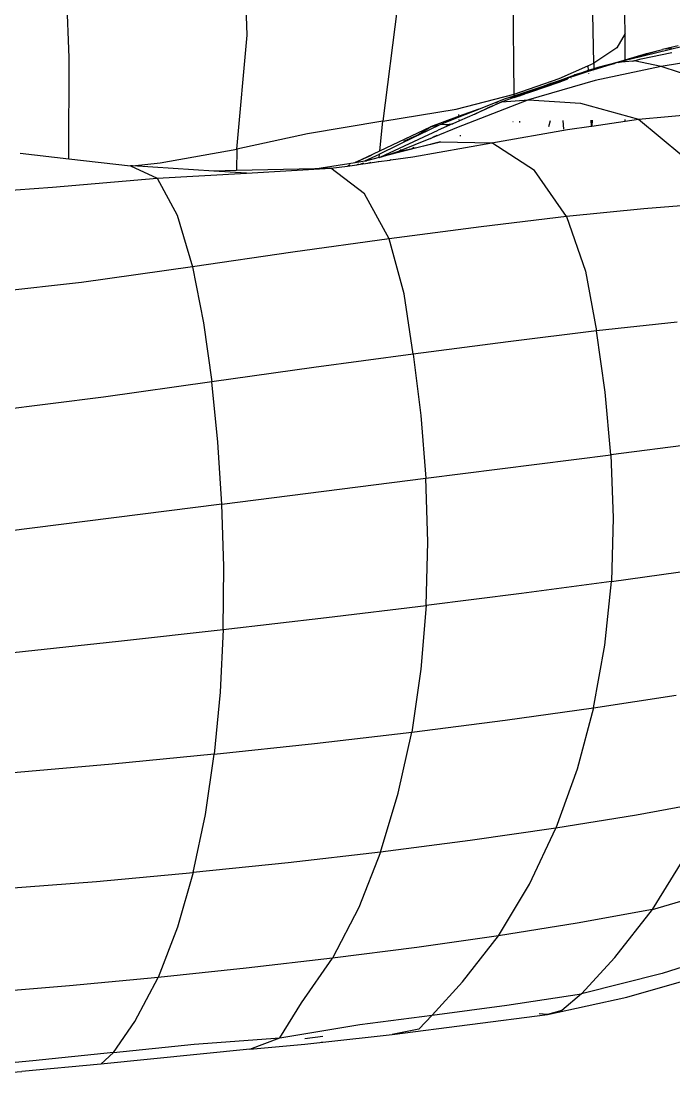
# Model space of a CAD drawing. Extents: x -10531 to 16009, y -6447 to 5372.
# Drawn here: x -3018.1 to -2758.1, y -2486.4 to -2068 of the extents above; entities that cross this region are included whole.
import ezdxf

# ---------------------------------------------------------------- set-up
doc = ezdxf.new("R2010")
doc.units = 0
doc.layers.get('0').update_dxf_attribs({"linetype": 'CONTINUOUS'})

msp = doc.modelspace()

# ---------------------------------------------------------------- linework, layer by layer
for p, q in [((-2928.05, -2073.57), (-2929.61, -2026.91)), ((-2777.49, -2072.96), (-2778.36, -2032.15)), ((-2998.91, -2082.46), (-3000.88, -2036.33)), ((-2789.98, -2084.71), (-2790.9, -2041.25)), ((-2821.68, -2097.14), (-2822.24, -2051.83)), ((-2868.36, -2063.04), (-2874.1, -2107.88)), ((-2932.15, -2118.98), (-2928.05, -2073.57)), ((-2777.49, -2072.96), (-2780.85, -2078.67)), ((-2777.52, -2083.4), (-2777.49, -2072.96)), ((-2780.85, -2078.67), (-2789.98, -2084.71)), ((-2754.58, -2078.08), (-2780.76, -2084.52)), ((-2769.06, -2080.88), (-2762.62, -2079.26)), ((-2764.86, -2079.89), (-2762.62, -2079.26)), ((-2756.44, -2077.9), (-2762.62, -2079.26)), ((-2761.51, -2079.1), (-2760.85, -2078.94)), ((-2760.57, -2078.96), (-2759.1, -2078.63)), ((-2999.06, -2122.8), (-2998.91, -2082.46)), ((-2779.28, -2083.93), (-2777.52, -2083.4)), ((-2779.28, -2083.93), (-2777.52, -2083.43)), ((-2777.52, -2083.43), (-2765.62, -2080.1)), ((-2777.52, -2083.4), (-2769.06, -2080.88)), ((-2777.52, -2083.43), (-2777.52, -2083.4)), ((-2774.47, -2083.92), (-2771.15, -2083.05)), ((-2771.15, -2083.05), (-2758.92, -2080.48)), ((-2769.06, -2080.88), (-2764.86, -2079.89)), ((-2769.06, -2080.88), (-2765.62, -2080.1)), ((-2765.62, -2080.1), (-2764.86, -2079.89)), ((-2737.82, -2082.02), (-2763.2, -2086.04)), ((-2803.88, -2090.89), (-2792.36, -2085.76)), ((-2788.45, -2086.49), (-2800.17, -2090.61)), ((-2792.24, -2087.86), (-2797.8, -2089.87)), ((-2792.25, -2087.73), (-2794.79, -2088.55)), ((-2792.36, -2085.76), (-2789.98, -2084.71)), ((-2792.36, -2085.76), (-2792.25, -2087.73)), ((-2790.06, -2087.02), (-2792.25, -2087.73)), ((-2791.6, -2087.63), (-2792.24, -2087.86)), ((-2792.24, -2087.86), (-2792.23, -2088.12)), ((-2790.07, -2087.44), (-2792.23, -2088.12)), ((-2791.6, -2087.63), (-2790.06, -2087.19)), ((-2791.12, -2087.46), (-2791.6, -2087.63)), ((-2790.06, -2087.07), (-2791.12, -2087.46)), ((-2791.12, -2087.46), (-2790.06, -2087.14)), ((-2781.75, -2084.83), (-2790.07, -2087.44)), ((-2790.06, -2087.19), (-2790.07, -2087.44)), ((-2789.98, -2084.71), (-2790.06, -2087.02)), ((-2790.06, -2087.19), (-2782.84, -2085.1)), ((-2790.06, -2087.14), (-2785.1, -2085.66)), ((-2788.45, -2086.49), (-2790.06, -2087.07)), ((-2788.45, -2086.49), (-2790.06, -2087.02)), ((-2790.06, -2087.07), (-2790.06, -2087.14)), ((-2790.06, -2087.14), (-2790.06, -2087.19)), ((-2763.2, -2086.04), (-2789.49, -2091.67)), ((-2788.45, -2086.49), (-2779.28, -2083.93)), ((-2780.76, -2084.52), (-2788.45, -2086.49)), ((-2788.45, -2086.49), (-2785.1, -2085.66)), ((-2785.1, -2085.66), (-2782.84, -2085.1)), ((-2782.84, -2085.1), (-2781.75, -2084.83)), ((-2780.76, -2084.52), (-2781.75, -2084.83)), ((-2780.33, -2084.48), (-2780.76, -2084.52)), ((-2777.52, -2084.21), (-2780.33, -2084.48)), ((-2780.33, -2084.48), (-2779.73, -2084.33)), ((-2777.53, -2084.84), (-2777.53, -2084.83)), ((-2777.52, -2084.21), (-2777.52, -2083.92)), ((-2774.47, -2083.92), (-2777.52, -2084.21)), ((-2773.95, -2083.87), (-2774.47, -2083.92)), ((-2763.2, -2086.04), (-2773.95, -2083.87)), ((-2743.69, -2092.53), (-2763.2, -2086.04)), ((-2821.68, -2097.14), (-2803.88, -2090.89)), ((-2789.49, -2091.67), (-2816.05, -2099.36)), ((-2807.13, -2093.11), (-2804.51, -2092.14)), ((-2803.89, -2092.06), (-2806.08, -2092.85)), ((-2803.89, -2092.13), (-2806.08, -2092.85)), ((-2805.84, -2092.39), (-2797.55, -2089.45)), ((-2801.39, -2090.99), (-2805.84, -2092.39)), ((-2803.91, -2091.92), (-2804.97, -2092.29)), ((-2804.97, -2092.29), (-2804.51, -2092.14)), ((-2804.51, -2092.14), (-2803.91, -2091.92)), ((-2803.91, -2091.92), (-2803.78, -2091.88)), ((-2803.91, -2091.91), (-2803.91, -2091.92)), ((-2800.18, -2090.91), (-2803.89, -2092.13)), ((-2802.19, -2091.45), (-2803.89, -2092.06)), ((-2803.89, -2092.06), (-2803.89, -2092.13)), ((-2803.89, -2092.13), (-2803.87, -2092.26)), ((-2803.87, -2092.26), (-2800.4, -2091.05)), ((-2803.77, -2091.87), (-2803.78, -2091.88)), ((-2801.39, -2090.99), (-2797.93, -2089.71)), ((-2800.17, -2090.61), (-2801.39, -2090.99)), ((-2797.8, -2089.87), (-2800.17, -2090.61)), ((-2799.16, -2090.71), (-2799.07, -2090.61)), ((-2797.93, -2089.71), (-2794.79, -2088.55)), ((-2797.55, -2089.45), (-2797.93, -2089.71)), ((-2792.23, -2088.12), (-2797.8, -2089.87)), ((-2794.79, -2088.55), (-2797.55, -2089.45)), ((-2792.19, -2088.76), (-2792.19, -2088.82)), ((-2790.09, -2088.2), (-2790.1, -2088.25)), ((-2814.1, -2095.52), (-2821.74, -2098.48)), ((-2821.72, -2098.02), (-2811.8, -2094.5)), ((-2821.72, -2098.04), (-2813.15, -2095.15)), ((-2821.71, -2097.7), (-2811.8, -2094.5)), ((-2814.1, -2095.52), (-2819.66, -2097.75)), ((-2817.18, -2096.89), (-2815.11, -2096.17)), ((-2816.87, -2096.72), (-2813.81, -2095.41)), ((-2814, -2095.71), (-2816.7, -2096.68)), ((-2816.31, -2096.51), (-2812.92, -2095.26)), ((-2813.81, -2095.41), (-2816.31, -2096.51)), ((-2815.11, -2096.17), (-2803.87, -2092.26)), ((-2814, -2095.71), (-2815.11, -2096.17)), ((-2813.81, -2095.41), (-2814.1, -2095.52)), ((-2806.08, -2092.85), (-2814, -2095.71)), ((-2812.92, -2095.26), (-2814, -2095.71)), ((-2813.77, -2095.4), (-2813.81, -2095.41)), ((-2813.57, -2095.31), (-2813.77, -2095.4)), ((-2813.67, -2095.35), (-2813.77, -2095.4)), ((-2813.15, -2095.15), (-2813.67, -2095.35)), ((-2813.57, -2095.31), (-2813.67, -2095.35)), ((-2813.51, -2095.29), (-2813.57, -2095.31)), ((-2811.19, -2094.53), (-2813.51, -2095.29)), ((-2811.78, -2094.69), (-2813.51, -2095.29)), ((-2813.04, -2095.11), (-2813.51, -2095.29)), ((-2809.82, -2093.86), (-2813.15, -2095.15)), ((-2813.15, -2095.15), (-2813.04, -2095.11)), ((-2809.82, -2093.86), (-2813.04, -2095.11)), ((-2813.04, -2095.11), (-2811.78, -2094.69)), ((-2812.92, -2095.26), (-2809.15, -2093.86)), ((-2811.19, -2094.53), (-2812.92, -2095.26)), ((-2811.8, -2094.5), (-2807.88, -2093.11)), ((-2811.8, -2094.5), (-2809.82, -2093.86)), ((-2810.38, -2094.19), (-2811.78, -2094.69)), ((-2811.78, -2094.69), (-2810.61, -2094.29)), ((-2809.15, -2093.86), (-2811.19, -2094.53)), ((-2810.61, -2094.29), (-2811.19, -2094.53)), ((-2810.61, -2094.29), (-2807.13, -2093.11)), ((-2810.38, -2094.19), (-2810.61, -2094.29)), ((-2804.97, -2092.29), (-2810.38, -2094.19)), ((-2808.79, -2093.53), (-2810.38, -2094.19)), ((-2809.78, -2093.85), (-2809.82, -2093.86)), ((-2807.88, -2093.11), (-2809.78, -2093.85)), ((-2809.78, -2093.85), (-2808.79, -2093.53)), ((-2806.08, -2092.85), (-2809.15, -2093.86)), ((-2809.15, -2093.86), (-2807.13, -2093.11)), ((-2808.79, -2093.53), (-2804.97, -2092.29)), ((-2807.3, -2092.91), (-2808.79, -2093.53)), ((-2807.88, -2093.11), (-2807.85, -2093.1)), ((-2806.73, -2092.67), (-2807.85, -2093.1)), ((-2807.85, -2093.1), (-2807.3, -2092.91)), ((-2807.3, -2092.91), (-2806.31, -2092.55)), ((-2806.73, -2092.67), (-2807.3, -2092.91)), ((-2805.84, -2092.39), (-2806.73, -2092.67)), ((-2844.87, -2103.06), (-2821.68, -2097.14)), ((-2816.05, -2099.36), (-2842.26, -2109.54)), ((-2835.85, -2103.03), (-2825.64, -2098.97)), ((-2832.18, -2102.52), (-2826.6, -2100.18)), ((-2826.6, -2100.18), (-2829.89, -2101.64)), ((-2828.43, -2100.31), (-2829.2, -2100.61)), ((-2828.43, -2100.31), (-2829.02, -2100.53)), ((-2821.74, -2098.48), (-2826.6, -2100.18)), ((-2826.6, -2100.18), (-2816.05, -2099.36)), ((-2825.64, -2098.97), (-2821.71, -2097.7)), ((-2823.18, -2098.54), (-2821.72, -2098.02)), ((-2823.18, -2098.54), (-2821.72, -2098.04)), ((-2821.74, -2098.48), (-2819.74, -2097.79)), ((-2821.74, -2098.48), (-2821.72, -2098.04)), ((-2821.72, -2098.02), (-2821.71, -2097.7)), ((-2821.72, -2098.04), (-2821.72, -2098.02)), ((-2821.71, -2097.7), (-2821.68, -2097.14)), ((-2819.74, -2097.79), (-2817.73, -2097.09)), ((-2819.74, -2097.79), (-2819.66, -2097.75)), ((-2819.66, -2097.75), (-2816.87, -2096.72)), ((-2817.26, -2096.88), (-2819.66, -2097.75)), ((-2817.73, -2097.09), (-2817.26, -2096.88)), ((-2817.73, -2097.09), (-2817.18, -2096.89)), ((-2816.7, -2096.68), (-2817.26, -2096.88)), ((-2817.26, -2096.88), (-2816.87, -2096.72)), ((-2816.7, -2096.68), (-2817.18, -2096.89)), ((-2816.87, -2096.72), (-2816.31, -2096.51)), ((-2816.31, -2096.51), (-2816.7, -2096.68)), ((-2816.05, -2099.36), (-2795.28, -2100.72)), ((-2874.1, -2107.88), (-2844.87, -2103.06)), ((-2835.85, -2103.03), (-2843.68, -2105.89)), ((-2843.66, -2106.13), (-2835.85, -2103.03)), ((-2837.43, -2104.99), (-2832.18, -2102.52)), ((-2833.4, -2103.2), (-2837.43, -2104.99)), ((-2830.61, -2101.95), (-2833.4, -2103.2)), ((-2833.4, -2103.2), (-2832.18, -2102.52)), ((-2829.89, -2101.64), (-2832.18, -2102.52)), ((-2830.61, -2101.95), (-2832.18, -2102.52)), ((-2829.89, -2101.64), (-2830.61, -2101.95)), ((-2795.28, -2100.72), (-2772.24, -2107.09)), ((-2772.24, -2107.09), (-2746.27, -2104.71)), ((-2874.1, -2107.88), (-2904.01, -2112.93)), ((-2875.21, -2119.58), (-2874.1, -2107.88)), ((-2843.68, -2105.89), (-2855.02, -2110.04)), ((-2846.3, -2108.93), (-2852.03, -2111.47)), ((-2851.26, -2109.15), (-2843.66, -2106.13)), ((-2846.3, -2108.93), (-2848.98, -2109.79)), ((-2847.63, -2109.08), (-2846.12, -2108.85)), ((-2846.12, -2108.85), (-2846.3, -2108.93)), ((-2843.54, -2107.7), (-2846.12, -2108.85)), ((-2843.68, -2105.89), (-2843.74, -2105.16)), ((-2843.66, -2106.13), (-2843.68, -2105.89)), ((-2843.54, -2107.7), (-2843.58, -2107.22)), ((-2837.43, -2104.99), (-2843.54, -2107.7)), ((-2822.21, -2108.01), (-2822.2, -2107.94)), ((-2819.65, -2107.89), (-2819.62, -2108.39)), ((-2807.42, -2107.68), (-2808.11, -2110.09)), ((-2802.38, -2107.6), (-2802.04, -2110.98)), ((-2791.25, -2107.41), (-2791.14, -2109.84)), ((-2790.71, -2107.4), (-2790.78, -2109.79)), ((-2790.78, -2109.79), (-2777.59, -2107.87)), ((-2777.59, -2107.87), (-2772.24, -2107.09)), ((-2777.59, -2107.87), (-2777.59, -2107.18)), ((-2772.24, -2107.09), (-2754.91, -2121.31)), ((-2904.01, -2112.93), (-2932.15, -2118.98)), ((-2875.21, -2119.58), (-2855.02, -2110.04)), ((-2875.07, -2122.1), (-2852.03, -2111.47)), ((-2860.46, -2113.49), (-2855.02, -2110.04)), ((-2859.5, -2113.18), (-2851.26, -2109.15)), ((-2855.02, -2110.04), (-2851.26, -2109.15)), ((-2843.37, -2109.99), (-2854.34, -2114.42)), ((-2851.26, -2109.15), (-2847.63, -2109.08)), ((-2842.26, -2109.54), (-2843.37, -2109.99)), ((-2843.37, -2109.99), (-2843.37, -2109.96)), ((-2830.64, -2116.41), (-2800.52, -2111.21)), ((-2800.52, -2111.21), (-2791.14, -2109.84)), ((-2791.14, -2109.84), (-2790.78, -2109.79)), ((-2875.2, -2120.87), (-2860.86, -2113.85)), ((-2851.1, -2116.03), (-2872.97, -2121.62)), ((-2855.09, -2114.73), (-2867.49, -2119.74)), ((-2860.46, -2113.49), (-2865.87, -2115.86)), ((-2862.27, -2118.64), (-2851.1, -2116.03)), ((-2862.12, -2122.04), (-2830.64, -2116.41)), ((-2860.86, -2113.85), (-2859.5, -2113.18)), ((-2860.86, -2113.85), (-2860.46, -2113.49)), ((-2859.5, -2113.18), (-2860.46, -2113.49)), ((-2855.09, -2114.73), (-2853.33, -2113.78)), ((-2854.34, -2114.42), (-2855.09, -2114.73)), ((-2852.59, -2113.49), (-2854.34, -2114.42)), ((-2851.1, -2116.03), (-2830.64, -2116.41)), ((-2843.08, -2113.75), (-2843.11, -2113.37)), ((-2813.6, -2127.49), (-2830.64, -2116.41)), ((-3018.42, -2120.6), (-2999.06, -2122.8)), ((-2962.67, -2124.46), (-2932.15, -2118.98)), ((-2932.15, -2118.98), (-2932.28, -2127.49)), ((-2885.12, -2124.27), (-2875.21, -2119.58)), ((-2878.73, -2121.5), (-2885, -2124.25)), ((-2881.21, -2123.66), (-2875.34, -2120.93)), ((-2875.46, -2122.25), (-2875.34, -2120.93)), ((-2875.34, -2120.93), (-2875.2, -2120.87)), ((-2875.34, -2120.93), (-2875.34, -2120.89)), ((-2873.9, -2121.75), (-2868.18, -2120.02)), ((-2873.9, -2121.75), (-2872.45, -2121.1)), ((-2868.18, -2120.02), (-2872.97, -2121.62)), ((-2867.49, -2119.74), (-2868.18, -2120.02)), ((-2868.18, -2120.02), (-2867.67, -2119.9)), ((-2867.67, -2119.9), (-2862.37, -2118.66)), ((-2867.67, -2119.9), (-2867.65, -2119.88)), ((-2867.49, -2119.74), (-2866.72, -2119.06)), ((-2862.37, -2118.66), (-2861.71, -2118.3)), ((-2862.37, -2118.66), (-2862.27, -2118.64)), ((-2861.57, -2118.27), (-2862.27, -2118.64)), ((-2999.06, -2122.8), (-2974.57, -2125.59)), ((-2974.57, -2125.59), (-2963.93, -2130.5)), ((-2973.75, -2125.65), (-2974.57, -2125.59)), ((-2973.75, -2125.65), (-2962.67, -2124.46)), ((-2941.37, -2127.71), (-2973.75, -2125.65)), ((-2901.17, -2126.74), (-2885.12, -2124.27)), ((-2894.75, -2126.59), (-2888.14, -2125.67)), ((-2888.14, -2125.67), (-2884.39, -2125.15)), ((-2887.18, -2125.23), (-2888.14, -2125.67)), ((-2885.12, -2124.27), (-2885, -2124.25)), ((-2885, -2124.25), (-2881.21, -2123.66)), ((-2884.39, -2125.15), (-2883.58, -2124.77)), ((-2884.39, -2125.15), (-2882.9, -2124.94)), ((-2881.67, -2124.53), (-2882.9, -2124.94)), ((-2882.9, -2124.94), (-2880.05, -2124.54)), ((-2881.21, -2123.66), (-2880.58, -2123.57)), ((-2875.56, -2122.28), (-2880.58, -2123.57)), ((-2880.05, -2124.54), (-2875.62, -2123.92)), ((-2880.05, -2124.54), (-2878.74, -2124.15)), ((-2875.62, -2123.92), (-2871.31, -2123.32)), ((-2875.62, -2123.92), (-2875.61, -2123.76)), ((-2875.56, -2122.28), (-2875.46, -2122.25)), ((-2875.47, -2122.26), (-2875.56, -2122.28)), ((-2875.34, -2122.23), (-2875.47, -2122.26)), ((-2875.47, -2122.26), (-2875.46, -2122.25)), ((-2875.46, -2122.25), (-2875.07, -2122.1)), ((-2874.47, -2122.01), (-2875.34, -2122.23)), ((-2875.34, -2122.23), (-2875.07, -2122.1)), ((-2875.07, -2122.1), (-2873.9, -2121.75)), ((-2872.97, -2121.62), (-2874.47, -2122.01)), ((-2874.47, -2122.01), (-2873.9, -2121.75)), ((-2871.31, -2123.32), (-2871.01, -2123.17)), ((-2871.31, -2123.32), (-2870.83, -2123.26)), ((-2870.83, -2123.26), (-2862.12, -2122.04)), ((-2870.83, -2123.26), (-2870.73, -2123.14)), ((-2963.93, -2130.5), (-2928.28, -2128.54)), ((-2932.28, -2127.49), (-2941.37, -2127.71)), ((-2928.28, -2128.54), (-2941.37, -2127.71)), ((-2901.17, -2126.74), (-2932.28, -2127.49)), ((-2928.28, -2128.54), (-2894.75, -2126.59)), ((-2894.75, -2126.59), (-2901.17, -2126.74)), ((-2881.4, -2136.72), (-2894.75, -2126.59)), ((-2800.87, -2145.7), (-2813.6, -2127.49)), ((-3005.62, -2134.1), (-2963.93, -2130.5)), ((-2963.93, -2130.5), (-2955.88, -2145.23)), ((-3053.38, -2137.57), (-3005.62, -2134.1)), ((-2871.46, -2154.68), (-2881.4, -2136.72)), ((-2742.43, -2140.58), (-2770.1, -2142.64)), ((-2955.88, -2145.23), (-2949.86, -2165.75)), ((-2800.87, -2145.7), (-2834.89, -2149.82)), ((-2770.1, -2142.64), (-2800.87, -2145.7)), ((-2800.87, -2145.7), (-2793.35, -2167.47)), ((-2834.89, -2149.82), (-2871.46, -2154.68)), ((-2871.46, -2154.68), (-2909.9, -2159.92)), ((-2865.52, -2176.49), (-2871.46, -2154.68)), ((-2909.9, -2159.92), (-2949.86, -2165.75)), ((-2949.86, -2165.75), (-2994.04, -2172)), ((-2949.86, -2165.75), (-2945.39, -2188.02)), ((-2793.35, -2167.47), (-2788.93, -2191.29)), ((-2994.04, -2172), (-3042.15, -2177.41)), ((-2861.91, -2200.49), (-2865.52, -2176.49)), ((-2945.39, -2188.02), (-2942.15, -2211.49)), ((-2756.88, -2187.78), (-2788.93, -2191.29)), ((-2788.93, -2191.29), (-2824.16, -2195.59)), ((-2785.48, -2215.68), (-2788.93, -2191.29)), ((-2824.16, -2195.59), (-2861.91, -2200.49)), ((-2861.91, -2200.49), (-2901.48, -2205.81)), ((-2861.91, -2200.49), (-2858.95, -2224.98)), ((-2901.48, -2205.81), (-2942.15, -2211.49)), ((-2942.15, -2211.49), (-2985.21, -2217.68)), ((-2939.73, -2235.57), (-2942.15, -2211.49)), ((-2985.21, -2217.68), (-3031.82, -2223.42)), ((-2783.21, -2240.5), (-2785.48, -2215.68)), ((-2858.95, -2224.98), (-2856.94, -2249.9)), ((-2938.09, -2260.13), (-2939.73, -2235.57)), ((-2750.19, -2236.34), (-2783.21, -2240.5)), ((-2856.94, -2249.9), (-2783.21, -2240.5)), ((-2783.21, -2240.5), (-2782.31, -2265.65)), ((-2938.09, -2260.13), (-2856.94, -2249.9)), ((-2856.17, -2275.14), (-2856.94, -2249.9)), ((-2938.09, -2260.13), (-3024.15, -2271.07)), ((-2937.35, -2285.02), (-2938.09, -2260.13)), ((-2782.31, -2265.65), (-2783.03, -2290.95)), ((-2856.77, -2300.53), (-2856.17, -2275.14)), ((-2937.56, -2310.05), (-2937.35, -2285.02)), ((-2783.03, -2290.95), (-2749.83, -2286.31)), ((-2783.03, -2290.95), (-2818.81, -2295.71)), ((-2785.64, -2316.22), (-2783.03, -2290.95)), ((-2818.81, -2295.71), (-2856.77, -2300.53)), ((-2896.53, -2305.32), (-2856.77, -2300.53)), ((-2856.77, -2300.53), (-2858.87, -2325.86)), ((-2937.56, -2310.05), (-2896.53, -2305.32)), ((-2979.33, -2314.69), (-2937.56, -2310.05)), ((-2937.56, -2310.05), (-2938.79, -2335.02)), ((-3021.24, -2319.19), (-2979.33, -2314.69)), ((-2790.18, -2341.2), (-2785.64, -2316.22)), ((-2858.87, -2325.86), (-2862.54, -2350.86)), ((-2938.79, -2335.02), (-2941.14, -2359.65)), ((-2790.18, -2341.2), (-2757.28, -2336.18)), ((-2825.39, -2346.11), (-2790.18, -2341.2)), ((-2790.18, -2341.2), (-2796.7, -2365.59)), ((-2862.54, -2350.86), (-2825.39, -2346.11)), ((-2901.25, -2355.39), (-2862.54, -2350.86)), ((-2867.88, -2375.21), (-2862.54, -2350.86)), ((-2941.14, -2359.65), (-2901.25, -2355.39)), ((-2941.14, -2359.65), (-2981.8, -2363.59)), ((-2944.7, -2383.67), (-2941.14, -2359.65)), ((-2981.8, -2363.59), (-3022.68, -2367.17)), ((-2796.7, -2365.59), (-2805.18, -2389.07)), ((-2874.91, -2398.57), (-2867.88, -2375.21)), ((-2742.94, -2378.41), (-2772.99, -2383.87)), ((-2949.55, -2406.73), (-2944.7, -2383.67)), ((-2772.99, -2383.87), (-2805.18, -2389.07)), ((-2805.18, -2389.07), (-2839.27, -2393.98)), ((-2815.59, -2411.33), (-2805.18, -2389.07)), ((-2839.27, -2393.98), (-2874.91, -2398.57)), ((-2874.91, -2398.57), (-2911.76, -2402.83)), ((-2874.91, -2398.57), (-2883.64, -2420.61)), ((-2766.72, -2421.4), (-2753.82, -2400.58)), ((-2911.76, -2402.83), (-2949.55, -2406.73)), ((-3026.72, -2413.24), (-2987.99, -2410.24)), ((-2987.99, -2410.24), (-2949.55, -2406.73)), ((-2949.55, -2406.73), (-2955.76, -2428.51)), ((-2827.98, -2431.86), (-2815.59, -2411.33)), ((-2766.72, -2421.4), (-2735.05, -2412.05)), ((-2883.64, -2420.61), (-2894.14, -2440.79)), ((-2766.72, -2421.4), (-2796.65, -2426.9)), ((-2781.63, -2440.53), (-2766.72, -2421.4)), ((-2796.65, -2426.9), (-2827.98, -2431.86)), ((-2955.76, -2428.51), (-2963.46, -2448.43)), ((-2827.98, -2431.86), (-2860.55, -2436.49)), ((-2842.36, -2450.19), (-2827.98, -2431.86)), ((-2860.55, -2436.49), (-2894.14, -2440.79)), ((-2729.4, -2436.26), (-2762.83, -2446.87)), ((-2894.14, -2440.79), (-2928.5, -2444.78)), ((-2906.47, -2458.56), (-2894.14, -2440.79)), ((-2794.88, -2454.97), (-2781.63, -2440.53)), ((-2928.5, -2444.78), (-2963.46, -2448.43)), ((-2762.83, -2446.87), (-2794.88, -2454.97)), ((-2776.85, -2456.27), (-2742.77, -2446.58)), ((-2998.84, -2451.76), (-3034.47, -2454.68)), ((-2963.46, -2448.43), (-2998.84, -2451.76)), ((-2972.78, -2465.96), (-2963.46, -2448.43)), ((-2854.4, -2463.52), (-2842.36, -2450.19)), ((-2824.71, -2459.47), (-2794.88, -2454.97)), ((-2808.44, -2463.23), (-2776.85, -2456.27)), ((-2794.88, -2454.97), (-2802.78, -2461.62)), ((-2915.1, -2472.52), (-2906.47, -2458.56)), ((-2854.4, -2463.52), (-2824.71, -2459.47)), ((-2883.16, -2467.16), (-2854.4, -2463.52)), ((-2870.26, -2471.11), (-2808.44, -2463.23)), ((-2854.4, -2463.52), (-2859.75, -2469.09)), ((-2808.44, -2463.23), (-2811.83, -2462.87)), ((-2802.78, -2461.62), (-2808.44, -2463.23)), ((-2981.24, -2478.37), (-2972.78, -2465.96)), ((-2915.1, -2472.52), (-2883.16, -2467.16)), ((-2949.22, -2474.94), (-2915.1, -2472.52)), ((-2926.98, -2477.02), (-2915.1, -2472.52)), ((-2897.89, -2471.98), (-2905.14, -2472.89)), ((-2897.95, -2474.21), (-2870.26, -2471.11)), ((-2859.75, -2469.09), (-2870.26, -2471.11)), ((-2926.98, -2477.02), (-2986.38, -2482.96)), ((-2981.24, -2478.37), (-2949.22, -2474.94)), ((-2926.98, -2477.02), (-2905.06, -2474.98)), ((-2905.06, -2474.98), (-2897.95, -2474.21)), ((-2898.56, -2474.26), (-2897.95, -2474.21)), ((-2981.24, -2478.37), (-3013.45, -2481.63)), ((-2986.38, -2482.96), (-2981.24, -2478.37)), ((-3013.45, -2481.63), (-3045.75, -2484.69)), ((-2986.38, -2482.96), (-3017.81, -2485.85)), ((-3025.04, -2486.45), (-3017.81, -2485.85))]:
    msp.add_line(p, q)

doc.saveas('drawing.dxf')
